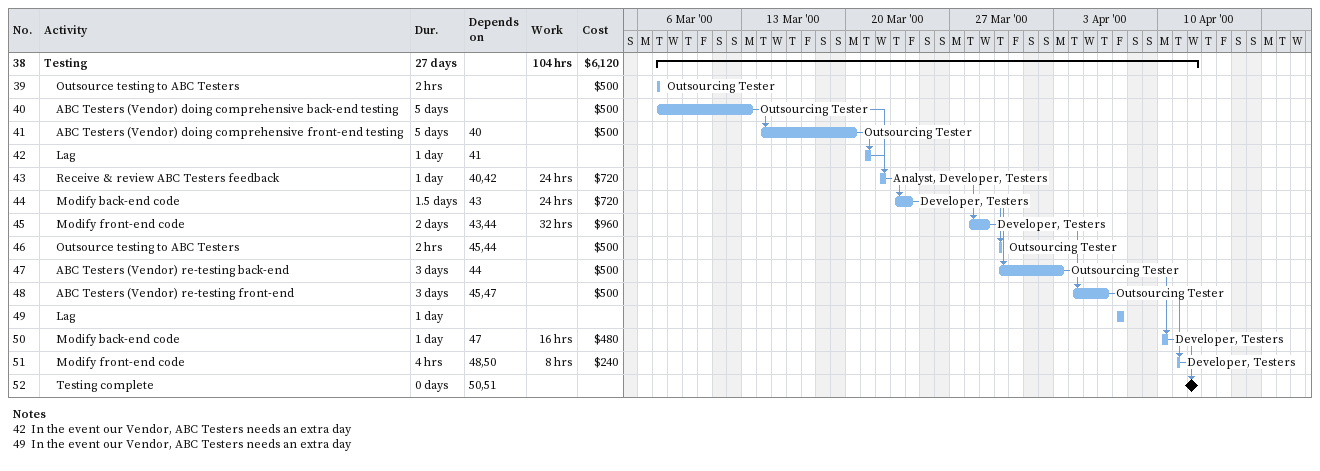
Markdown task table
| ID | Level | Task | Duration | Start | Finish | Predecessors | Resources | Work (h) | Cost ($) |
|---|---|---|---|---|---|---|---|---|---|
| 38 | 1 | **Testing** | 27d | 2000-03-07 | 2000-04-12 |  |  | 104 | 6120 |
| 39 | 2 | Outsource testing to ABC Testers | 2h | 2000-03-07 | 2000-03-07 |  | Outsourcing Tester |  | 500 |
| 40 | 2 | ABC Testers (Vendor) doing comprehensive back-end testing | 5d | 2000-03-07 | 2000-03-13 |  | Outsourcing Tester |  | 500 |
| 41 | 2 | ABC Testers (Vendor) doing comprehensive front-end testing | 5d | 2000-03-14 | 2000-03-20 | 40 | Outsourcing Tester |  | 500 |
| 42 | 2 | Lag | 1d | 2000-03-21 | 2000-03-21 | 41 |  |  |  |
| 43 | 2 | Receive & review ABC Testers feedback | 1d | 2000-03-22 | 2000-03-22 | 40, 42 | Analyst, Developer, Testers | 24 | 720 |
| 44 | 2 | Modify back-end code | 1.5d | 2000-03-23 | 2000-03-24 | 43 | Developer, Testers | 24 | 720 |
| 45 | 2 | Modify front-end code | 2d | 2000-03-28 | 2000-03-29 | 43, 44 | Developer, Testers | 32 | 960 |
| 46 | 2 | Outsource testing to ABC Testers | 2h | 2000-03-30 | 2000-03-30 | 45, 44 | Outsourcing Tester |  | 500 |
| 47 | 2 | ABC Testers (Vendor) re-testing back-end | 3d | 2000-03-30 | 2000-04-03 | 44 | Outsourcing Tester |  | 500 |
| 48 | 2 | ABC Testers (Vendor) re-testing front-end | 3d | 2000-04-04 | 2000-04-06 | 45, 47 | Outsourcing Tester |  | 500 |
| 49 | 2 | Lag | 1d | 2000-04-07 | 2000-04-07 |  |  |  |  |
| 50 | 2 | Modify back-end code | 1d | 2000-04-10 | 2000-04-10 | 47 | Developer, Testers | 16 | 480 |
| 51 | 2 | Modify front-end code | 4h | 2000-04-11 | 2000-04-11 | 48, 50 | Developer, Testers | 8 | 240 |
| 52 | 2 | Testing complete | 0d | 2000-04-12 | 2000-04-12 | 50, 51 |  |  |  |

Notes
- 42: In the event our Vendor, ABC Testers needs an extra day
- 49: In the event our Vendor, ABC Testers needs an extra day
